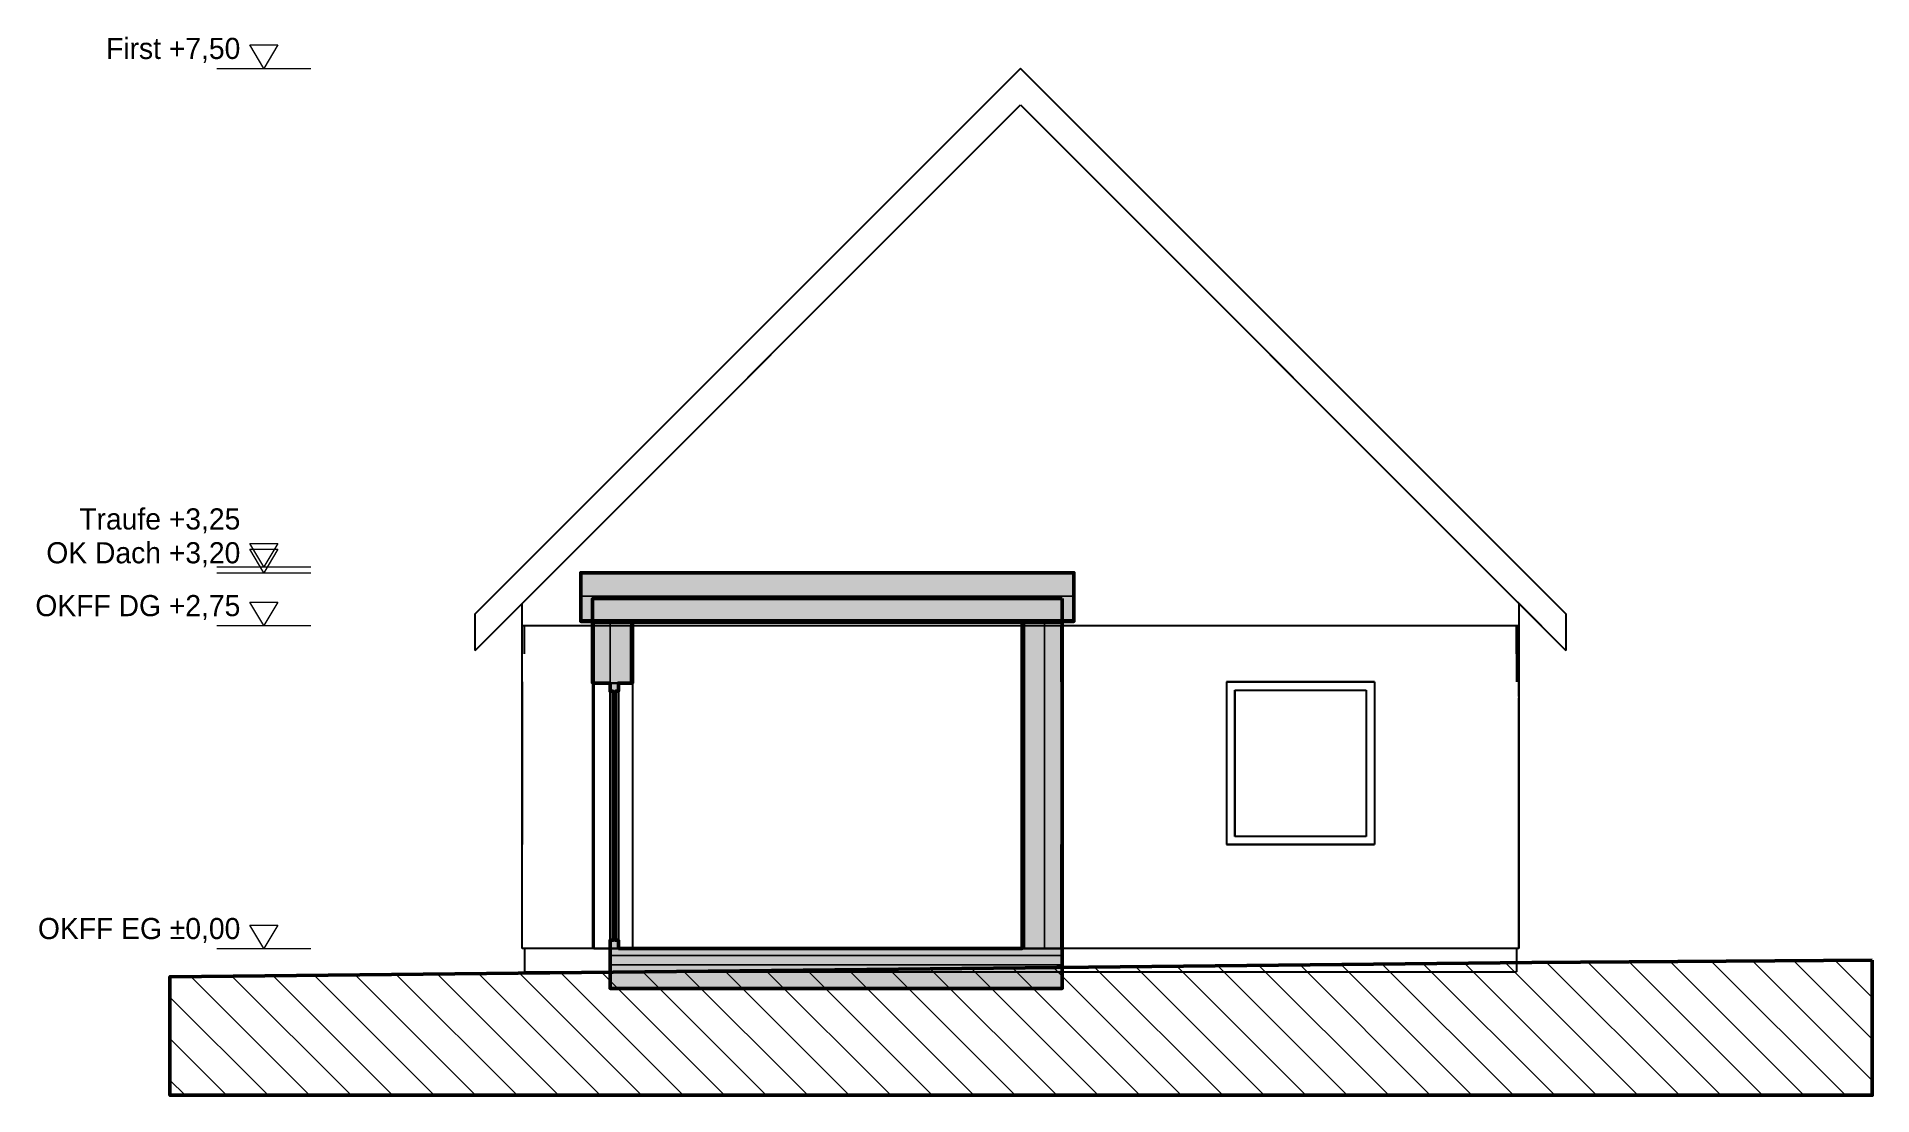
# Model space of a CAD drawing. Header units: metres. Extents: x -2.1 to 13.5, y -1.2 to 7.8.
import ezdxf
from ezdxf.enums import TextEntityAlignment as Align

# ---------------------------------------------------------------- set-up
doc = ezdxf.new("R2010")
doc.units = ezdxf.units.M
doc.layers.add('A_Schnitt', color=7, linetype='Continuous')

msp = doc.modelspace()

# ---------------------------------------------------------------- hatches: boundary and pattern name
at = {"layer": 'A_Schnitt', "true_color": 0xe2231a}
h = msp.add_hatch(color=22, dxfattribs=at)
h.paths.add_polyline_path([(2.82, 0), (2.82, 0.07), (2.795, 0.07), (2.795, 2.19), (2.82, 2.19), (2.82, 2.26), (2.94, 2.26), (2.94, 2.785), (6.26, 2.785), (6.26, 0)])
h.paths.add_polyline_path([(6.6, 2.785), (6.7, 2.785), (6.7, 3.2), (2.5, 3.2), (2.5, 2.785), (2.6, 2.785), (2.6, 2.26), (2.75, 2.26), (2.75, 2.19), (2.775, 2.19), (2.775, 0.07), (2.75, 0.07), (2.75, -0.34), (6.6, -0.34)])
at = {"layer": 'A_Schnitt', "true_color": 0xd1d1d1}
msp.add_hatch(color=254, dxfattribs=at).paths.add_polyline_path([(6.6, 2.98), (2.6, 2.98), (2.6, 2.78), (6.6, 2.78)])
at = {"layer": 'A_Schnitt', "lineweight": 13}
h = msp.add_hatch(dxfattribs=at)
h.set_pattern_fill('_USER', scale=0.25, angle=135, style=0, pattern_type=0)
h.set_pattern_definition([(135, (0, 0), (-0.1767767, -0.1767767), [])])
h.paths.add_polyline_path([(13.5, -0.1), (10.6, -0.12), (-1, -0.24), (-1, -1.25), (13.5, -1.25)])

# ---------------------------------------------------------------- linework, layer by layer
at = {"layer": 'A_Schnitt', "color": 7, "lineweight": 18}
for points in [[(-0.2, 7.495), (-0.32, 7.695), (-0.08, 7.695)], [(-0.2, 3.25), (-0.32, 3.45), (-0.08, 3.45)], [(-0.2, 3.2), (-0.32, 3.4), (-0.08, 3.4)], [(6.7, 3.2), (2.5, 3.2), (2.5, 3), (6.7, 3)], [(6.7, 3), (2.5, 3), (2.5, 2.8), (6.7, 2.8)], [(6.6, 2.98), (2.6, 2.98), (2.6, 2.78), (6.6, 2.78)], [(-0.2, 2.75), (-0.32, 2.95), (-0.08, 2.95)], [(6.7, 2.8), (2.5, 2.8), (2.5, 2.785), (2.6, 2.785), (2.6, 2.26), (2.61, 2.26), (2.61, 2.785), (2.925, 2.785), (2.925, 2.26), (2.94, 2.26), (2.94, 2.785), (6.26, 2.785), (6.26, 0), (6.275, 0), (6.275, 2.785), (6.59, 2.785), (6.59, 0), (6.6, 0), (6.6, 2.785), (6.7, 2.785)], [(2.75, 2.785), (2.61, 2.785), (2.61, 2.26), (2.75, 2.26)], [(2.925, 2.785), (2.75, 2.785), (2.75, 2.26), (2.925, 2.26)], [(6.45, 2.785), (6.275, 2.785), (6.275, 0), (6.45, 0)], [(6.59, 2.785), (6.45, 2.785), (6.45, 0), (6.59, 0)], [(2.82, 2.26), (2.75, 2.26), (2.75, 2.19), (2.82, 2.19)], [(2.795, 2.19), (2.775, 2.19), (2.775, 0.07), (2.795, 0.07)], [(-0.2, 0), (-0.32, 0.2), (-0.08, 0.2)], [(2.82, 0.07), (2.75, 0.07), (2.75, 0), (2.82, 0)], [(6.6, 0), (2.75, 0), (2.75, -0.06), (6.6, -0.06)], [(13.5, -0.1), (10.6, -0.12), (-1, -0.24), (-1, -1.25), (13.5, -1.25)], [(6.6, -0.06), (2.75, -0.06), (2.75, -0.14), (6.6, -0.14)], [(6.6, -0.14), (2.75, -0.14), (2.75, -0.34), (6.6, -0.34)]]:
    msp.add_lwpolyline(points, close=True, dxfattribs=at)
for points in [[(-0.6, 7.495), (0.2, 7.495)], [(-0.6, 3.25), (0.2, 3.25)], [(-0.6, 3.2), (0.2, 3.2)], [(-0.6, 2.75), (0.2, 2.75)], [(-0.6, 0), (0.2, 0)]]:
    msp.add_lwpolyline(points, dxfattribs=at)
at = {"layer": 'A_Schnitt', "color": 7, "lineweight": 25}
for points in [[(1.6, 2.85), (6.245, 7.495)], [(6.245, 7.495), (1.6, 2.85)], [(10.89, 2.85), (6.245, 7.495)], [(6.245, 7.495), (10.89, 2.85)], [(1.6, 2.539), (6.245, 7.184)], [(2, 2.939), (6.245, 7.184)], [(6.245, 7.184), (10.89, 2.539)], [(6.245, 7.184), (10.49, 2.939)], [(2.5, 3.2), (2.5, 3)], [(2.5, 3.2), (6.7, 3.2)], [(6.7, 3.2), (6.7, 3)], [(2.5, 3), (2.5, 2.8)], [(2.6, 2.98), (2.6, 2.78)], [(6.6, 2.98), (2.6, 2.98)], [(6.6, 2.78), (6.6, 2.98)], [(6.7, 3), (6.7, 2.8)], [(1.989, 2.928), (1.6, 2.539)], [(1.6, 2.765), (1.6, 2.85)], [(1.6, 2.765), (1.6, 2.85)], [(2, 2.75), (2, 2.939)], [(2, 2.75), (2, 2.929)], [(10.89, 2.539), (10.48, 2.949)], [(10.49, 2.939), (10.49, 2.75)], [(10.49, 2.939), (10.49, 2.75)], [(10.89, 2.85), (10.89, 2.765)], [(10.89, 2.85), (10.89, 2.765)], [(1.6, 2.539), (1.6, 2.765)], [(1.6, 2.539), (1.6, 2.765)], [(2, 2.75), (10.49, 2.75)], [(2, 2.27), (2, 2.75)], [(2, 2.27), (2, 2.75)], [(2, 2.75), (2.61, 2.75)], [(2.02, 2.53), (2.02, 2.75)], [(2.02, 2.75), (2.571, 2.75)], [(6.7, 2.785), (2.5, 2.785)], [(2.571, 2.75), (2.61, 2.75)], [(2.6, 2.785), (2.6, 2.26)], [(2.6, 2.78), (6.6, 2.78)], [(2.61, 2.75), (2.61, 2.785)], [(2.61, 2.785), (2.75, 2.785)], [(2.61, 2.785), (2.61, 2.26)], [(2.61, 2.75), (2.61, 2.53)], [(2.61, 2.26), (2.61, 2.75)], [(2.61, 2.75), (2.61, 2.27)], [(2.75, 2.785), (2.925, 2.785)], [(2.925, 2.785), (2.925, 2.75)], [(2.925, 2.785), (2.925, 2.26)], [(2.925, 2.75), (2.925, 2.26)], [(2.925, 2.53), (2.925, 2.75)], [(2.925, 2.27), (2.925, 2.75)], [(2.925, 2.75), (6.275, 2.75)], [(2.925, 2.75), (6.275, 2.75)], [(2.94, 2.785), (2.94, 2.26)], [(6.26, 2.785), (6.26, 0)], [(6.275, 2.785), (6.45, 2.785)], [(6.275, 2.75), (6.275, 2.785)], [(6.275, 2.785), (6.275, 0)], [(6.275, 0), (6.275, 2.75)], [(6.275, 2.75), (6.275, 2.53)], [(6.275, 2.27), (6.275, 2.75)], [(6.45, 2.785), (6.59, 2.785)], [(6.59, 2.785), (6.59, 2.75)], [(6.59, 2.785), (6.59, 0)], [(6.59, 2.27), (6.59, 2.75)], [(6.59, 2.27), (6.59, 2.75)], [(6.59, 2.75), (10.47, 2.75)], [(6.59, 2.75), (10.49, 2.75)], [(6.59, 2.75), (6.59, 0)], [(6.6, 2.785), (6.6, 0)], [(10.47, 2.75), (10.47, 2.27)], [(10.47, 2.75), (10.47, 2.27)], [(10.47, 2.75), (10.47, 2.53)], [(10.47, 2.53), (10.47, 2.75)], [(10.49, 2.27), (10.49, 2.75)], [(10.49, 2.75), (10.49, 2.27)], [(10.89, 2.765), (10.89, 2.539)], [(10.89, 2.765), (10.89, 2.539)], [(2.02, 2.51), (2.02, 2.53)], [(2.61, 2.53), (2.61, 2.51)], [(2.61, 2.51), (2.61, 2.27)], [(2.925, 2.51), (2.925, 2.53)], [(2.925, 2.27), (2.925, 2.51)], [(6.275, 2.53), (6.275, 2.51)], [(6.275, 2.51), (6.275, 2.27)], [(10.47, 2.53), (10.47, 2.51)], [(10.47, 2.51), (10.47, 2.53)], [(2, 2.27), (2, 0.885)], [(2, 2.27), (2, 0.885)], [(2, 2.27), (2, 0.885)], [(2, 2.27), (2, 0.885)], [(2, 2.27), (2, 0.885)], [(2, 0.885), (2, 2.27)], [(2, 2.27), (2, 0.885)], [(2, 2.27), (2, 0.885)], [(2.6, 2.26), (2.6, 0)], [(2.6, 2.26), (2.6, 0)], [(2.61, 2.27), (2.61, 0.885)], [(2.61, 2.27), (2.61, 0.885)], [(2.75, 2.26), (2.61, 2.26)], [(2.925, 2.26), (2.75, 2.26)], [(2.75, 2.26), (2.82, 2.26)], [(2.75, 2.19), (2.82, 2.19)], [(2.75, 0.07), (2.75, 2.19)], [(2.775, 2.19), (2.775, 0.07)], [(2.775, 2.19), (2.795, 2.19)], [(2.795, 2.19), (2.795, 0.07)], [(2.82, 2.26), (2.82, 0)], [(2.82, 2.19), (2.82, 0.07)], [(2.94, 2.26), (2.94, 0)], [(2.94, 2.26), (2.94, 0)], [(6.275, 0.885), (6.275, 2.27)], [(6.275, 2.27), (6.275, 0.885)], [(6.59, 2.27), (6.59, 0.885)], [(6.59, 2.27), (6.59, 0.885)], [(8, 2.27), (9.26, 2.27)], [(8, 2.27), (8, 0.885)], [(9.26, 2.27), (8, 2.27)], [(8, 2.27), (8, 0.885)], [(8.07, 2.2), (9.19, 2.2)], [(8.07, 2.2), (8.07, 0.955)], [(8.07, 0.955), (8.07, 2.2)], [(8.07, 2.2), (8.07, 0.955)], [(8.07, 2.2), (9.19, 2.2)], [(8.07, 2.2), (9.19, 2.2)], [(9.19, 2.2), (9.19, 0.955)], [(9.19, 2.2), (9.19, 0.955)], [(9.19, 2.2), (9.19, 0.955)], [(9.26, 2.27), (9.26, 0.885)], [(9.26, 2.27), (9.26, 0.885)], [(10.49, 2.27), (10.49, 2.145)], [(10.49, 2.27), (10.49, 0.885)], [(10.49, 2.27), (10.49, 0.885)], [(10.49, 2.145), (10.49, 2.27)], [(10.49, 2.145), (10.49, 2.27)], [(10.49, 2.27), (10.49, 2.145)], [(10.49, 2.145), (10.49, 2.27)], [(10.49, 2.27), (10.49, 2.145)], [(10.49, 1.385), (10.49, 2.135)], [(10.49, 1.385), (10.49, 2.135)], [(10.49, 1.385), (10.49, 2.135)], [(10.49, 2.135), (10.49, 1.385)], [(10.49, 2.135), (10.49, 1.385)], [(10.49, 2.135), (10.49, 1.385)], [(10.49, 2.135), (10.49, 1.385)], [(10.49, 1.385), (10.49, 2.135)], [(10.49, 2.135), (10.49, 1.385)], [(10.49, 1.385), (10.49, 2.135)], [(10.49, 1.385), (10.49, 0.885)], [(10.49, 1.385), (10.49, 0.885)], [(10.49, 0.885), (10.49, 1.385)], [(10.49, 1.385), (10.49, 0.885)], [(10.49, 0.885), (10.49, 1.385)], [(10.49, 1.385), (10.49, 0.885)], [(10.49, 1.385), (10.49, 0.885)], [(10.49, 0.885), (10.49, 1.385)], [(9.19, 0.955), (8.07, 0.955)], [(9.19, 0.955), (8.07, 0.955)], [(9.19, 0.955), (8.07, 0.955)], [(2, 0), (2, 0.885)], [(2, 0), (2, 0.885)], [(2.61, 0.885), (2.61, 0)], [(2.61, 0.885), (2.61, 0)], [(6.275, 0.885), (6.275, 0)], [(6.275, 0), (6.275, 0.885)], [(6.59, 0), (6.59, 0.885)], [(6.59, 0), (6.59, 0.885)], [(9.26, 0.885), (8, 0.885)], [(8, 0.885), (9.26, 0.885)], [(10.49, 0.885), (10.49, 0)], [(10.49, 0.885), (10.49, 0)], [(10.49, 0), (10.49, 0.885)], [(10.49, 0), (10.49, 0.885)], [(2.61, 0), (2, 0)], [(2.03, 0), (2, 0)], [(2.61, 0), (2.02, 0)], [(2.02, 0), (2.02, -0.05)], [(2.02, 0), (2.02, -0.05)], [(2.75, 0), (2.61, 0)], [(2.61, 0), (2.75, 0)], [(2.75, 0.07), (2.82, 0.07)], [(2.75, 0), (6.6, 0)], [(2.925, 0), (2.75, 0)], [(2.75, 0), (2.75, -0.06)], [(2.82, 0), (2.75, 0)], [(2.75, 0), (2.925, 0)], [(2.795, 0.07), (2.775, 0.07)], [(6.275, 0), (2.925, 0)], [(6.275, 0), (2.925, 0)], [(6.45, 0), (6.275, 0)], [(6.59, 0), (6.45, 0)], [(10.49, 0), (6.59, 0)], [(10.47, 0), (6.59, 0)], [(6.6, 0), (6.6, -0.06)], [(10.49, 0), (10.45, 0)], [(10.47, 0), (10.47, -0.05)], [(10.47, 0), (10.47, -0.05)], [(2.02, -0.05), (2.02, -0.2)], [(2.02, -0.05), (2.02, -0.2)], [(2.75, -0.06), (2.75, -0.14)], [(2.75, -0.14), (2.75, -0.34)], [(6.6, -0.06), (6.6, -0.14)], [(6.6, -0.14), (6.6, -0.34)], [(10.47, -0.05), (10.47, -0.2)], [(10.47, -0.05), (10.47, -0.2)], [(2.02, -0.2), (10.47, -0.2)], [(2.02, -0.2), (2.769, -0.2)], [(6.595, -0.2), (10.47, -0.2)], [(2.75, -0.34), (6.6, -0.34)]]:
    msp.add_lwpolyline(points, dxfattribs=at)
at = {"layer": 'A_Schnitt', "color": 7, "lineweight": 50}
for points in [[(6.6, 2.785), (6.7, 2.785), (6.7, 3.2), (2.5, 3.2), (2.5, 2.785), (2.6, 2.785), (2.6, 2.26), (2.75, 2.26), (2.75, 2.19), (2.775, 2.19), (2.775, 0.07), (2.75, 0.07), (2.75, -0.34), (6.6, -0.34)], [(6.6, 2.98), (2.6, 2.98), (2.6, 2.78), (6.6, 2.78)], [(2.82, 0), (2.82, 0.07), (2.795, 0.07), (2.795, 2.19), (2.82, 2.19), (2.82, 2.26), (2.94, 2.26), (2.94, 2.785), (6.26, 2.785), (6.26, 0)], [(13.5, -0.1), (10.6, -0.12), (-1, -0.24), (-1, -1.25), (13.5, -1.25)]]:
    msp.add_lwpolyline(points, close=True, dxfattribs=at)

# ---------------------------------------------------------------- texts
at = {"layer": 'A_Schnitt', "color": 7}
for s, p in [('First +7,50', (-0.4, 7.575)), ('Traufe +3,25', (-0.4, 3.568)), ('OK Dach +3,20', (-0.4, 3.28)), ('OKFF DG +2,75', (-0.4, 2.83)), ('OKFF EG ±0,00', (-0.4, 0.08))]:
    msp.add_text(s, height=0.18, dxfattribs=at).set_placement(p, align=Align.RIGHT)

doc.saveas('drawing.dxf')
